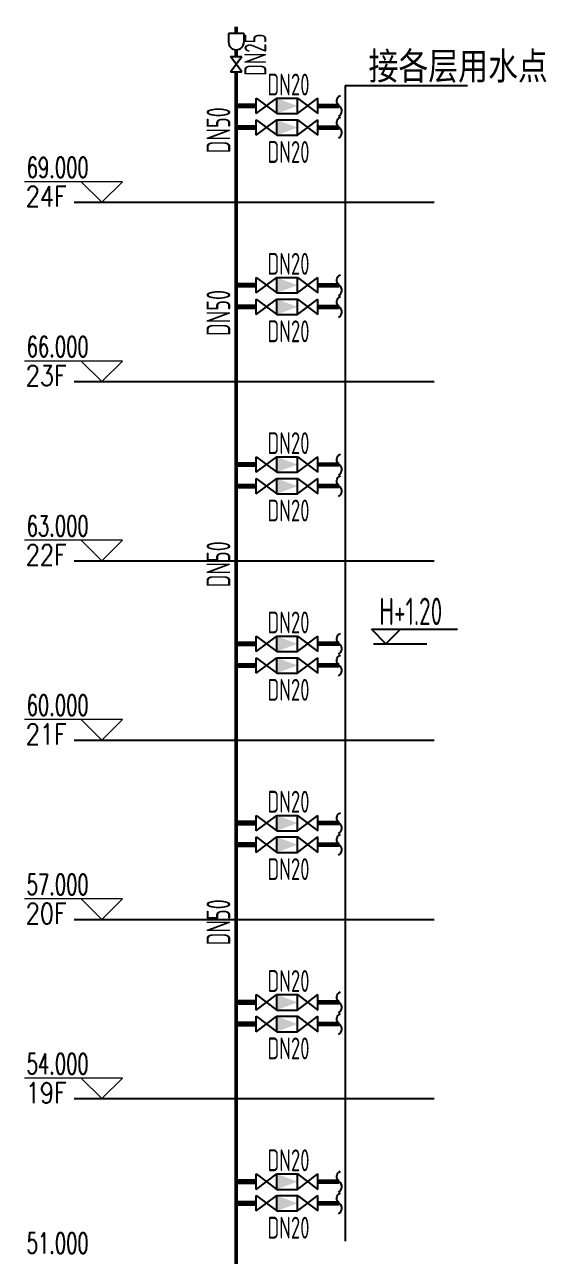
# Model space of a CAD drawing. Header units: millimetres. Extents: x 10779125 to 11142123, y -372083 to -144871.
# Drawn here: x 10908778 to 10914264, y -301535 to -288574 of the extents above; entities that cross this region are included whole.
import ezdxf
from ezdxf.enums import TextEntityAlignment as Align

# ---------------------------------------------------------------- set-up
doc = ezdxf.new("R2010")
doc.units = ezdxf.units.MM
doc.header["$LTSCALE"] = 1000
doc.header["$MEASUREMENT"] = 0
doc.layers.get('0').update_dxf_attribs({"color": 255, "linetype": 'CONTINUOUS'})
for name, color, linetype in [('_标注', 7, 'CONTINUOUS'), ('JG', 1, 'CONTINUOUS'), ('TWT', 7, 'CONTINUOUS'), ('TWT_TEXT', 7, 'CONTINUOUS'), ('W-OTHERS02', 7, 'CONTINUOUS'), ('WW_PJ', 7, 'CONTINUOUS'), ('喷淋', 6, 'CONTINUOUS'), ('消防', 3, 'CONTINUOUS')]:
    doc.layers.add(name, color=color, linetype=linetype)
doc.layers.add('TWT_ELEV', color=3, linetype='CONTINUOUS', lineweight=15)
doc.styles.add('_TWT_DIM', font='SIMPLEX', dxfattribs={"width": 0.8, "height": 3.5, "bigfont": 'HZTXT'})
doc.styles.add('_TWT_DIM_ELE', font='SIMPLEX', dxfattribs={"width": 0.8, "height": 3.5, "bigfont": 'HZTXT'})
doc.styles.add('gps_hz', font='tssdeng.shx', dxfattribs={"width": 0.7, "bigfont": 'tssdchn.shx'})
doc.styles.get("Standard").update_dxf_attribs({"font": 'symbol.ttf'})

# ---------------------------------------------------------------- blocks, each defined once
blk = doc.blocks.new('$DGFH')
blk.add_lwpolyline([(0.07, -1.01, -0.575183), (0, 0, 0.604745), (-0.11, 1.01, 16.924828)], format="xyb")

msp = doc.modelspace()

# ---------------------------------------------------------------- linework, layer by layer
for p, q in [((10912148.2, -289217.1), (10913433.4, -289217.1)), ((10912148.2, -289217.1), (10912148.2, -301385.1)), ((10912445.6, -295094.5), (10913007.2, -295094.5))]:
    msp.add_line(p, q)
at = {"layer": 'JG'}
for points, const_width in [([(10911002.3, -288669.2), (10911002.3, -288594.4)], 40.1), ([(10911002.3, -288910), (10911002.3, -288838.3)], 40.1), ([(10911002.3, -289070.6), (10911002.3, -333249.1)], 40.1), ([(10910999.8, -289430.5), (10911212.1, -289430.5)], 54.2), ([(10911862.3, -289430.5), (10912086.3, -289430.5)], 48.8), ([(10910999.8, -289658.5), (10911212.1, -289658.5)], 54.2), ([(10911862.3, -289658.5), (10912086.3, -289658.5)], 48.8), ([(10910999.8, -291318.5), (10911212.1, -291318.5)], 54.2), ([(10911862.3, -291318.5), (10912086.3, -291318.5)], 48.8), ([(10910999.8, -291546.5), (10911212.1, -291546.5)], 54.2), ([(10911862.3, -291546.5), (10912086.3, -291546.5)], 48.8), ([(10910999.8, -293206.5), (10911212.1, -293206.5)], 54.2), ([(10911862.3, -293206.5), (10912086.3, -293206.5)], 48.8), ([(10910999.8, -293434.5), (10911212.1, -293434.5)], 54.2), ([(10911862.3, -293434.5), (10912086.3, -293434.5)], 48.8), ([(10910999.8, -295094.5), (10911212.1, -295094.5)], 54.2), ([(10911862.3, -295094.5), (10912086.3, -295094.5)], 48.8), ([(10910999.8, -295322.5), (10911212.1, -295322.5)], 54.2), ([(10911862.3, -295322.5), (10912086.3, -295322.5)], 48.8), ([(10910999.8, -296982.5), (10911212.1, -296982.5)], 54.2), ([(10911862.3, -296982.5), (10912086.3, -296982.5)], 48.8), ([(10910999.8, -297210.5), (10911212.1, -297210.5)], 54.2), ([(10911862.3, -297210.5), (10912086.3, -297210.5)], 48.8), ([(10910999.8, -298870.5), (10911212.1, -298870.5)], 54.2), ([(10911862.3, -298870.5), (10912086.3, -298870.5)], 48.8), ([(10910999.8, -299098.5), (10911212.1, -299098.5)], 54.2), ([(10911862.3, -299098.5), (10912086.3, -299098.5)], 48.8), ([(10910999.8, -300758.5), (10911212.1, -300758.5)], 54.2), ([(10911862.3, -300758.5), (10912086.3, -300758.5)], 48.8), ([(10910999.8, -300986.5), (10911212.1, -300986.5)], 54.2), ([(10911862.3, -300986.5), (10912086.3, -300986.5)], 48.8)]:
    msp.add_lwpolyline(points, dxfattribs=dict(at, const_width=const_width))
at = {"layer": 'TWT', "color": 8}
for p, q in [((10909298.9, -290444.8), (10913085.4, -290444.8)), ((10909298.9, -292332.8), (10913085.4, -292332.8)), ((10909298.9, -294220.8), (10913085.4, -294220.8)), ((10909298.9, -296108.8), (10913085.4, -296108.8)), ((10909298.9, -297996.8), (10913085.4, -297996.8)), ((10909298.9, -299884.8), (10913085.4, -299884.8))]:
    msp.add_line(p, q, dxfattribs=at)
at = {"layer": 'TWT_ELEV'}
for p, q in [((10909805.2, -290228.8), (10908777.6, -290228.8)), ((10909589.2, -290444.8), (10909373.2, -290228.8)), ((10909589.2, -290444.8), (10909805.2, -290228.8)), ((10909805.2, -292116.8), (10908777.6, -292116.8)), ((10909589.2, -292332.8), (10909373.2, -292116.8)), ((10909589.2, -292332.8), (10909805.2, -292116.8)), ((10909805.2, -294004.8), (10908777.6, -294004.8)), ((10909589.2, -294220.8), (10909373.2, -294004.8)), ((10909589.2, -294220.8), (10909805.2, -294004.8)), ((10909805.2, -295892.8), (10908777.6, -295892.8)), ((10909589.2, -296108.8), (10909373.2, -295892.8)), ((10909589.2, -296108.8), (10909805.2, -295892.8)), ((10909805.2, -297780.8), (10908777.6, -297780.8)), ((10909589.2, -297996.8), (10909373.2, -297780.8)), ((10909589.2, -297996.8), (10909805.2, -297780.8)), ((10909805.2, -299668.8), (10908777.6, -299668.8)), ((10909589.2, -299884.8), (10909373.2, -299668.8)), ((10909589.2, -299884.8), (10909805.2, -299668.8))]:
    msp.add_line(p, q, dxfattribs=at)
at = {"layer": 'W-OTHERS02', "color": 0}
for p, q in [((10912577.7, -295094.5), (10912425, -294941.7)), ((10912425, -294941.7), (10913312.6, -294941.7)), ((10912577.7, -295094.5), (10912425, -294941.7)), ((10912425, -294941.7), (10913330.2, -294941.7)), ((10912577.7, -295094.5), (10912730.5, -294941.7)), ((10912577.7, -295094.5), (10912730.5, -294941.7))]:
    msp.add_line(p, q, dxfattribs=at)
at = {"layer": '喷淋'}
for p, q in [((10911062.5, -289070.6), (10910942.1, -288910)), ((10910942.1, -289070.6), (10911062.5, -288910)), ((10910942.1, -288910), (10911062.5, -288910)), ((10910942.1, -289070.6), (10911062.5, -289070.6)), ((10911212.1, -289511.8), (10911212.1, -289349.2)), ((10911212.1, -289511.8), (10911428.8, -289349.2)), ((10911212.1, -289349.2), (10911428.8, -289511.8)), ((10911428.8, -289349.2), (10911645.6, -289349.2)), ((10911428.8, -289511.8), (10911428.8, -289349.2)), ((10911428.8, -289511.8), (10911428.8, -289349.2)), ((10911428.8, -289511.8), (10911428.8, -289349.2)), ((10911428.8, -289511.8), (10911428.8, -289349.2)), ((10911428.8, -289511.8), (10911428.8, -289349.2)), ((10911428.8, -289511.8), (10911428.8, -289349.2)), ((10911428.8, -289511.8), (10911428.8, -289349.2)), ((10911428.8, -289511.8), (10911428.8, -289349.2)), ((10911428.8, -289511.8), (10911428.8, -289349.2)), ((10911645.6, -289511.8), (10911645.6, -289349.2)), ((10911645.6, -289511.8), (10911645.6, -289349.2)), ((10911645.6, -289511.8), (10911862.3, -289349.2)), ((10911645.6, -289349.2), (10911862.3, -289511.8)), ((10911862.3, -289511.8), (10911862.3, -289349.2)), ((10911862.3, -289511.8), (10911862.3, -289349.2)), ((10911862.3, -289511.8), (10911862.3, -289349.2)), ((10911862.3, -289511.8), (10911862.3, -289349.2)), ((10911862.3, -289511.8), (10911862.3, -289349.2)), ((10911862.3, -289511.8), (10911862.3, -289349.2)), ((10911862.3, -289511.8), (10911862.3, -289349.2)), ((10911862.3, -289511.8), (10911862.3, -289349.2)), ((10911862.3, -289511.8), (10911862.3, -289349.2)), ((10911428.8, -289511.8), (10911645.6, -289511.8)), ((10911212.1, -289739.7), (10911212.1, -289577.2)), ((10911212.1, -289739.7), (10911428.8, -289577.2)), ((10911212.1, -289577.2), (10911428.8, -289739.7)), ((10911428.8, -289577.2), (10911645.6, -289577.2)), ((10911428.8, -289739.7), (10911428.8, -289577.2)), ((10911428.8, -289739.7), (10911428.8, -289577.2)), ((10911428.8, -289739.7), (10911428.8, -289577.2)), ((10911428.8, -289739.7), (10911428.8, -289577.2)), ((10911428.8, -289739.7), (10911428.8, -289577.2)), ((10911428.8, -289739.7), (10911428.8, -289577.2)), ((10911428.8, -289739.7), (10911428.8, -289577.2)), ((10911428.8, -289739.7), (10911428.8, -289577.2)), ((10911428.8, -289739.7), (10911428.8, -289577.2)), ((10911645.6, -289739.7), (10911645.6, -289577.2)), ((10911645.6, -289739.7), (10911645.6, -289577.2)), ((10911645.6, -289739.7), (10911862.3, -289577.2)), ((10911645.6, -289577.2), (10911862.3, -289739.7)), ((10911862.3, -289739.7), (10911862.3, -289577.2)), ((10911862.3, -289739.7), (10911862.3, -289577.2)), ((10911862.3, -289739.7), (10911862.3, -289577.2)), ((10911862.3, -289739.7), (10911862.3, -289577.2)), ((10911862.3, -289739.7), (10911862.3, -289577.2)), ((10911862.3, -289739.7), (10911862.3, -289577.2)), ((10911862.3, -289739.7), (10911862.3, -289577.2)), ((10911862.3, -289739.7), (10911862.3, -289577.2)), ((10911862.3, -289739.7), (10911862.3, -289577.2)), ((10911428.8, -289739.7), (10911645.6, -289739.7)), ((10911212.1, -291399.8), (10911212.1, -291237.2)), ((10911212.1, -291399.8), (10911428.8, -291237.2)), ((10911212.1, -291237.2), (10911428.8, -291399.8)), ((10911428.8, -291237.2), (10911645.6, -291237.2)), ((10911428.8, -291399.8), (10911428.8, -291237.2)), ((10911428.8, -291399.8), (10911428.8, -291237.2)), ((10911428.8, -291399.8), (10911428.8, -291237.2)), ((10911428.8, -291399.8), (10911428.8, -291237.2)), ((10911428.8, -291399.8), (10911428.8, -291237.2)), ((10911428.8, -291399.8), (10911428.8, -291237.2)), ((10911428.8, -291399.8), (10911428.8, -291237.2)), ((10911428.8, -291399.8), (10911428.8, -291237.2)), ((10911428.8, -291399.8), (10911428.8, -291237.2)), ((10911645.6, -291399.8), (10911645.6, -291237.2)), ((10911645.6, -291399.8), (10911645.6, -291237.2)), ((10911645.6, -291399.8), (10911862.3, -291237.2)), ((10911645.6, -291237.2), (10911862.3, -291399.8)), ((10911862.3, -291399.8), (10911862.3, -291237.2)), ((10911862.3, -291399.8), (10911862.3, -291237.2)), ((10911862.3, -291399.8), (10911862.3, -291237.2)), ((10911862.3, -291399.8), (10911862.3, -291237.2)), ((10911862.3, -291399.8), (10911862.3, -291237.2)), ((10911862.3, -291399.8), (10911862.3, -291237.2)), ((10911862.3, -291399.8), (10911862.3, -291237.2)), ((10911862.3, -291399.8), (10911862.3, -291237.2)), ((10911862.3, -291399.8), (10911862.3, -291237.2)), ((10911212.1, -291627.7), (10911212.1, -291465.2)), ((10911212.1, -291627.7), (10911428.8, -291465.2)), ((10911212.1, -291465.2), (10911428.8, -291627.7)), ((10911428.8, -291399.8), (10911645.6, -291399.8)), ((10911428.8, -291465.2), (10911645.6, -291465.2)), ((10911428.8, -291627.7), (10911428.8, -291465.2)), ((10911428.8, -291627.7), (10911428.8, -291465.2)), ((10911428.8, -291627.7), (10911428.8, -291465.2)), ((10911428.8, -291627.7), (10911428.8, -291465.2)), ((10911428.8, -291627.7), (10911428.8, -291465.2)), ((10911428.8, -291627.7), (10911428.8, -291465.2)), ((10911428.8, -291627.7), (10911428.8, -291465.2)), ((10911428.8, -291627.7), (10911428.8, -291465.2)), ((10911428.8, -291627.7), (10911428.8, -291465.2)), ((10911645.6, -291627.7), (10911645.6, -291465.2)), ((10911645.6, -291627.7), (10911645.6, -291465.2)), ((10911645.6, -291627.7), (10911862.3, -291465.2)), ((10911645.6, -291465.2), (10911862.3, -291627.7)), ((10911862.3, -291627.7), (10911862.3, -291465.2)), ((10911862.3, -291627.7), (10911862.3, -291465.2)), ((10911862.3, -291627.7), (10911862.3, -291465.2)), ((10911862.3, -291627.7), (10911862.3, -291465.2)), ((10911862.3, -291627.7), (10911862.3, -291465.2)), ((10911862.3, -291627.7), (10911862.3, -291465.2)), ((10911862.3, -291627.7), (10911862.3, -291465.2)), ((10911862.3, -291627.7), (10911862.3, -291465.2)), ((10911862.3, -291627.7), (10911862.3, -291465.2)), ((10911428.8, -291627.7), (10911645.6, -291627.7)), ((10911212.1, -293287.8), (10911212.1, -293125.2)), ((10911212.1, -293287.8), (10911428.8, -293125.2)), ((10911212.1, -293125.2), (10911428.8, -293287.8)), ((10911428.8, -293125.2), (10911645.6, -293125.2)), ((10911428.8, -293287.8), (10911428.8, -293125.2)), ((10911428.8, -293287.8), (10911428.8, -293125.2)), ((10911428.8, -293287.8), (10911428.8, -293125.2)), ((10911428.8, -293287.8), (10911428.8, -293125.2)), ((10911428.8, -293287.8), (10911428.8, -293125.2)), ((10911428.8, -293287.8), (10911428.8, -293125.2)), ((10911428.8, -293287.8), (10911428.8, -293125.2)), ((10911428.8, -293287.8), (10911428.8, -293125.2)), ((10911428.8, -293287.8), (10911428.8, -293125.2)), ((10911645.6, -293287.8), (10911645.6, -293125.2)), ((10911645.6, -293287.8), (10911645.6, -293125.2)), ((10911645.6, -293287.8), (10911862.3, -293125.2)), ((10911645.6, -293125.2), (10911862.3, -293287.8)), ((10911862.3, -293287.8), (10911862.3, -293125.2)), ((10911862.3, -293287.8), (10911862.3, -293125.2)), ((10911862.3, -293287.8), (10911862.3, -293125.2)), ((10911862.3, -293287.8), (10911862.3, -293125.2)), ((10911862.3, -293287.8), (10911862.3, -293125.2)), ((10911862.3, -293287.8), (10911862.3, -293125.2)), ((10911862.3, -293287.8), (10911862.3, -293125.2)), ((10911862.3, -293287.8), (10911862.3, -293125.2)), ((10911862.3, -293287.8), (10911862.3, -293125.2)), ((10911428.8, -293287.8), (10911645.6, -293287.8)), ((10911212.1, -293515.7), (10911212.1, -293353.2)), ((10911212.1, -293515.7), (10911428.8, -293353.2)), ((10911212.1, -293353.2), (10911428.8, -293515.7)), ((10911428.8, -293353.2), (10911645.6, -293353.2)), ((10911428.8, -293515.7), (10911428.8, -293353.2)), ((10911428.8, -293515.7), (10911428.8, -293353.2)), ((10911428.8, -293515.7), (10911428.8, -293353.2)), ((10911428.8, -293515.7), (10911428.8, -293353.2)), ((10911428.8, -293515.7), (10911428.8, -293353.2)), ((10911428.8, -293515.7), (10911428.8, -293353.2)), ((10911428.8, -293515.7), (10911428.8, -293353.2)), ((10911428.8, -293515.7), (10911428.8, -293353.2)), ((10911428.8, -293515.7), (10911428.8, -293353.2)), ((10911645.6, -293515.7), (10911645.6, -293353.2)), ((10911645.6, -293515.7), (10911645.6, -293353.2)), ((10911645.6, -293515.7), (10911862.3, -293353.2)), ((10911645.6, -293353.2), (10911862.3, -293515.7)), ((10911862.3, -293515.7), (10911862.3, -293353.2)), ((10911862.3, -293515.7), (10911862.3, -293353.2)), ((10911862.3, -293515.7), (10911862.3, -293353.2)), ((10911862.3, -293515.7), (10911862.3, -293353.2)), ((10911862.3, -293515.7), (10911862.3, -293353.2)), ((10911862.3, -293515.7), (10911862.3, -293353.2)), ((10911862.3, -293515.7), (10911862.3, -293353.2)), ((10911862.3, -293515.7), (10911862.3, -293353.2)), ((10911862.3, -293515.7), (10911862.3, -293353.2)), ((10911428.8, -293515.7), (10911645.6, -293515.7)), ((10911212.1, -295175.8), (10911212.1, -295013.2)), ((10911212.1, -295175.8), (10911428.8, -295013.2)), ((10911212.1, -295013.2), (10911428.8, -295175.8)), ((10911428.8, -295013.2), (10911645.6, -295013.2)), ((10911428.8, -295175.8), (10911428.8, -295013.2)), ((10911428.8, -295175.8), (10911428.8, -295013.2)), ((10911428.8, -295175.8), (10911428.8, -295013.2)), ((10911428.8, -295175.8), (10911428.8, -295013.2)), ((10911428.8, -295175.8), (10911428.8, -295013.2)), ((10911428.8, -295175.8), (10911428.8, -295013.2)), ((10911428.8, -295175.8), (10911428.8, -295013.2)), ((10911428.8, -295175.8), (10911428.8, -295013.2)), ((10911428.8, -295175.8), (10911428.8, -295013.2)), ((10911645.6, -295175.8), (10911645.6, -295013.2)), ((10911645.6, -295175.8), (10911645.6, -295013.2)), ((10911645.6, -295175.8), (10911862.3, -295013.2)), ((10911645.6, -295013.2), (10911862.3, -295175.8)), ((10911862.3, -295175.8), (10911862.3, -295013.2)), ((10911862.3, -295175.8), (10911862.3, -295013.2)), ((10911862.3, -295175.8), (10911862.3, -295013.2)), ((10911862.3, -295175.8), (10911862.3, -295013.2)), ((10911862.3, -295175.8), (10911862.3, -295013.2)), ((10911862.3, -295175.8), (10911862.3, -295013.2)), ((10911862.3, -295175.8), (10911862.3, -295013.2)), ((10911862.3, -295175.8), (10911862.3, -295013.2)), ((10911862.3, -295175.8), (10911862.3, -295013.2)), ((10911212.1, -295403.7), (10911212.1, -295241.2)), ((10911212.1, -295403.7), (10911428.8, -295241.2)), ((10911212.1, -295241.2), (10911428.8, -295403.7)), ((10911428.8, -295175.8), (10911645.6, -295175.8)), ((10911428.8, -295241.2), (10911645.6, -295241.2)), ((10911428.8, -295403.7), (10911428.8, -295241.2)), ((10911428.8, -295403.7), (10911428.8, -295241.2)), ((10911428.8, -295403.7), (10911428.8, -295241.2)), ((10911428.8, -295403.7), (10911428.8, -295241.2)), ((10911428.8, -295403.7), (10911428.8, -295241.2)), ((10911428.8, -295403.7), (10911428.8, -295241.2)), ((10911428.8, -295403.7), (10911428.8, -295241.2)), ((10911428.8, -295403.7), (10911428.8, -295241.2)), ((10911428.8, -295403.7), (10911428.8, -295241.2)), ((10911645.6, -295403.7), (10911645.6, -295241.2)), ((10911645.6, -295403.7), (10911645.6, -295241.2)), ((10911645.6, -295403.7), (10911862.3, -295241.2)), ((10911645.6, -295241.2), (10911862.3, -295403.7)), ((10911862.3, -295403.7), (10911862.3, -295241.2)), ((10911862.3, -295403.7), (10911862.3, -295241.2)), ((10911862.3, -295403.7), (10911862.3, -295241.2)), ((10911862.3, -295403.7), (10911862.3, -295241.2)), ((10911862.3, -295403.7), (10911862.3, -295241.2)), ((10911862.3, -295403.7), (10911862.3, -295241.2)), ((10911862.3, -295403.7), (10911862.3, -295241.2)), ((10911862.3, -295403.7), (10911862.3, -295241.2)), ((10911862.3, -295403.7), (10911862.3, -295241.2)), ((10911428.8, -295403.7), (10911645.6, -295403.7)), ((10911212.1, -297063.8), (10911212.1, -296901.2)), ((10911212.1, -297063.8), (10911428.8, -296901.2)), ((10911212.1, -296901.2), (10911428.8, -297063.8)), ((10911428.8, -296901.2), (10911645.6, -296901.2)), ((10911428.8, -297063.8), (10911428.8, -296901.2)), ((10911428.8, -297063.8), (10911428.8, -296901.2)), ((10911428.8, -297063.8), (10911428.8, -296901.2)), ((10911428.8, -297063.8), (10911428.8, -296901.2)), ((10911428.8, -297063.8), (10911428.8, -296901.2)), ((10911428.8, -297063.8), (10911428.8, -296901.2)), ((10911428.8, -297063.8), (10911428.8, -296901.2)), ((10911428.8, -297063.8), (10911428.8, -296901.2)), ((10911428.8, -297063.8), (10911428.8, -296901.2)), ((10911645.6, -297063.8), (10911645.6, -296901.2)), ((10911645.6, -297063.8), (10911645.6, -296901.2)), ((10911645.6, -297063.8), (10911862.3, -296901.2)), ((10911645.6, -296901.2), (10911862.3, -297063.8)), ((10911862.3, -297063.8), (10911862.3, -296901.2)), ((10911862.3, -297063.8), (10911862.3, -296901.2)), ((10911862.3, -297063.8), (10911862.3, -296901.2)), ((10911862.3, -297063.8), (10911862.3, -296901.2)), ((10911862.3, -297063.8), (10911862.3, -296901.2)), ((10911862.3, -297063.8), (10911862.3, -296901.2)), ((10911862.3, -297063.8), (10911862.3, -296901.2)), ((10911862.3, -297063.8), (10911862.3, -296901.2)), ((10911862.3, -297063.8), (10911862.3, -296901.2)), ((10911212.1, -297291.7), (10911212.1, -297129.2)), ((10911212.1, -297291.7), (10911428.8, -297129.2)), ((10911212.1, -297129.2), (10911428.8, -297291.7)), ((10911428.8, -297063.8), (10911645.6, -297063.8)), ((10911428.8, -297129.2), (10911645.6, -297129.2)), ((10911428.8, -297291.7), (10911428.8, -297129.2)), ((10911428.8, -297291.7), (10911428.8, -297129.2)), ((10911428.8, -297291.7), (10911428.8, -297129.2)), ((10911428.8, -297291.7), (10911428.8, -297129.2)), ((10911428.8, -297291.7), (10911428.8, -297129.2)), ((10911428.8, -297291.7), (10911428.8, -297129.2)), ((10911428.8, -297291.7), (10911428.8, -297129.2)), ((10911428.8, -297291.7), (10911428.8, -297129.2)), ((10911428.8, -297291.7), (10911428.8, -297129.2)), ((10911645.6, -297291.7), (10911645.6, -297129.2)), ((10911645.6, -297291.7), (10911645.6, -297129.2)), ((10911645.6, -297291.7), (10911862.3, -297129.2)), ((10911645.6, -297129.2), (10911862.3, -297291.7)), ((10911862.3, -297291.7), (10911862.3, -297129.2)), ((10911862.3, -297291.7), (10911862.3, -297129.2)), ((10911862.3, -297291.7), (10911862.3, -297129.2)), ((10911862.3, -297291.7), (10911862.3, -297129.2)), ((10911862.3, -297291.7), (10911862.3, -297129.2)), ((10911862.3, -297291.7), (10911862.3, -297129.2)), ((10911862.3, -297291.7), (10911862.3, -297129.2)), ((10911862.3, -297291.7), (10911862.3, -297129.2)), ((10911862.3, -297291.7), (10911862.3, -297129.2)), ((10911428.8, -297291.7), (10911645.6, -297291.7)), ((10911212.1, -298951.8), (10911212.1, -298789.2)), ((10911212.1, -298951.8), (10911428.8, -298789.2)), ((10911212.1, -298789.2), (10911428.8, -298951.8)), ((10911428.8, -298789.2), (10911645.6, -298789.2)), ((10911428.8, -298951.8), (10911428.8, -298789.2)), ((10911428.8, -298951.8), (10911428.8, -298789.2)), ((10911428.8, -298951.8), (10911428.8, -298789.2)), ((10911428.8, -298951.8), (10911428.8, -298789.2)), ((10911428.8, -298951.8), (10911428.8, -298789.2)), ((10911428.8, -298951.8), (10911428.8, -298789.2)), ((10911428.8, -298951.8), (10911428.8, -298789.2)), ((10911428.8, -298951.8), (10911428.8, -298789.2)), ((10911428.8, -298951.8), (10911428.8, -298789.2)), ((10911645.6, -298951.8), (10911645.6, -298789.2)), ((10911645.6, -298951.8), (10911645.6, -298789.2)), ((10911645.6, -298951.8), (10911862.3, -298789.2)), ((10911645.6, -298789.2), (10911862.3, -298951.8)), ((10911862.3, -298951.8), (10911862.3, -298789.2)), ((10911862.3, -298951.8), (10911862.3, -298789.2)), ((10911862.3, -298951.8), (10911862.3, -298789.2)), ((10911862.3, -298951.8), (10911862.3, -298789.2)), ((10911862.3, -298951.8), (10911862.3, -298789.2)), ((10911862.3, -298951.8), (10911862.3, -298789.2)), ((10911862.3, -298951.8), (10911862.3, -298789.2)), ((10911862.3, -298951.8), (10911862.3, -298789.2)), ((10911862.3, -298951.8), (10911862.3, -298789.2)), ((10911428.8, -298951.8), (10911645.6, -298951.8)), ((10911212.1, -299179.7), (10911212.1, -299017.2)), ((10911212.1, -299179.7), (10911428.8, -299017.2)), ((10911212.1, -299017.2), (10911428.8, -299179.7)), ((10911428.8, -299017.2), (10911645.6, -299017.2)), ((10911428.8, -299179.7), (10911428.8, -299017.2)), ((10911428.8, -299179.7), (10911428.8, -299017.2)), ((10911428.8, -299179.7), (10911428.8, -299017.2)), ((10911428.8, -299179.7), (10911428.8, -299017.2)), ((10911428.8, -299179.7), (10911428.8, -299017.2)), ((10911428.8, -299179.7), (10911428.8, -299017.2)), ((10911428.8, -299179.7), (10911428.8, -299017.2)), ((10911428.8, -299179.7), (10911428.8, -299017.2)), ((10911428.8, -299179.7), (10911428.8, -299017.2)), ((10911645.6, -299179.7), (10911645.6, -299017.2)), ((10911645.6, -299179.7), (10911645.6, -299017.2)), ((10911645.6, -299179.7), (10911862.3, -299017.2)), ((10911645.6, -299017.2), (10911862.3, -299179.7)), ((10911862.3, -299179.7), (10911862.3, -299017.2)), ((10911862.3, -299179.7), (10911862.3, -299017.2)), ((10911862.3, -299179.7), (10911862.3, -299017.2)), ((10911862.3, -299179.7), (10911862.3, -299017.2)), ((10911862.3, -299179.7), (10911862.3, -299017.2)), ((10911862.3, -299179.7), (10911862.3, -299017.2)), ((10911862.3, -299179.7), (10911862.3, -299017.2)), ((10911862.3, -299179.7), (10911862.3, -299017.2)), ((10911862.3, -299179.7), (10911862.3, -299017.2)), ((10911428.8, -299179.7), (10911645.6, -299179.7)), ((10911212.1, -300839.8), (10911212.1, -300677.2)), ((10911212.1, -300839.8), (10911428.8, -300677.2)), ((10911212.1, -300677.2), (10911428.8, -300839.8)), ((10911428.8, -300677.2), (10911645.6, -300677.2)), ((10911428.8, -300839.8), (10911428.8, -300677.2)), ((10911428.8, -300839.8), (10911428.8, -300677.2)), ((10911428.8, -300839.8), (10911428.8, -300677.2)), ((10911428.8, -300839.8), (10911428.8, -300677.2)), ((10911428.8, -300839.8), (10911428.8, -300677.2)), ((10911428.8, -300839.8), (10911428.8, -300677.2)), ((10911428.8, -300839.8), (10911428.8, -300677.2)), ((10911428.8, -300839.8), (10911428.8, -300677.2)), ((10911428.8, -300839.8), (10911428.8, -300677.2)), ((10911645.6, -300839.8), (10911645.6, -300677.2)), ((10911645.6, -300839.8), (10911645.6, -300677.2)), ((10911645.6, -300839.8), (10911862.3, -300677.2)), ((10911645.6, -300677.2), (10911862.3, -300839.8)), ((10911862.3, -300839.8), (10911862.3, -300677.2)), ((10911862.3, -300839.8), (10911862.3, -300677.2)), ((10911862.3, -300839.8), (10911862.3, -300677.2)), ((10911862.3, -300839.8), (10911862.3, -300677.2)), ((10911862.3, -300839.8), (10911862.3, -300677.2)), ((10911862.3, -300839.8), (10911862.3, -300677.2)), ((10911862.3, -300839.8), (10911862.3, -300677.2)), ((10911862.3, -300839.8), (10911862.3, -300677.2)), ((10911862.3, -300839.8), (10911862.3, -300677.2)), ((10911212.1, -301067.7), (10911212.1, -300905.2)), ((10911212.1, -301067.7), (10911428.8, -300905.2)), ((10911212.1, -300905.2), (10911428.8, -301067.7)), ((10911428.8, -300839.8), (10911645.6, -300839.8)), ((10911428.8, -300905.2), (10911645.6, -300905.2)), ((10911428.8, -301067.7), (10911428.8, -300905.2)), ((10911428.8, -301067.7), (10911428.8, -300905.2)), ((10911428.8, -301067.7), (10911428.8, -300905.2)), ((10911428.8, -301067.7), (10911428.8, -300905.2)), ((10911428.8, -301067.7), (10911428.8, -300905.2)), ((10911428.8, -301067.7), (10911428.8, -300905.2)), ((10911428.8, -301067.7), (10911428.8, -300905.2)), ((10911428.8, -301067.7), (10911428.8, -300905.2)), ((10911428.8, -301067.7), (10911428.8, -300905.2)), ((10911645.6, -301067.7), (10911645.6, -300905.2)), ((10911645.6, -301067.7), (10911645.6, -300905.2)), ((10911645.6, -301067.7), (10911862.3, -300905.2)), ((10911645.6, -300905.2), (10911862.3, -301067.7)), ((10911862.3, -301067.7), (10911862.3, -300905.2)), ((10911862.3, -301067.7), (10911862.3, -300905.2)), ((10911862.3, -301067.7), (10911862.3, -300905.2)), ((10911862.3, -301067.7), (10911862.3, -300905.2)), ((10911862.3, -301067.7), (10911862.3, -300905.2)), ((10911862.3, -301067.7), (10911862.3, -300905.2)), ((10911862.3, -301067.7), (10911862.3, -300905.2)), ((10911862.3, -301067.7), (10911862.3, -300905.2)), ((10911862.3, -301067.7), (10911862.3, -300905.2)), ((10911428.8, -301067.7), (10911645.6, -301067.7))]:
    msp.add_line(p, q, dxfattribs=at)
for points in [[(10911428.8, -289349.2), (10911645.6, -289430.5), (10911428.8, -289511.8)], [(10911428.8, -289577.2), (10911645.6, -289658.5), (10911428.8, -289739.7)], [(10911428.8, -291237.2), (10911645.6, -291318.5), (10911428.8, -291399.8)], [(10911428.8, -291465.2), (10911645.6, -291546.5), (10911428.8, -291627.7)], [(10911428.8, -293125.2), (10911645.6, -293206.5), (10911428.8, -293287.8)], [(10911428.8, -293353.2), (10911645.6, -293434.5), (10911428.8, -293515.7)], [(10911428.8, -295013.2), (10911645.6, -295094.5), (10911428.8, -295175.8)], [(10911428.8, -295241.2), (10911645.6, -295322.5), (10911428.8, -295403.7)], [(10911428.8, -296901.2), (10911645.6, -296982.5), (10911428.8, -297063.8)], [(10911428.8, -297129.2), (10911645.6, -297210.5), (10911428.8, -297291.7)], [(10911428.8, -298789.2), (10911645.6, -298870.5), (10911428.8, -298951.8)], [(10911428.8, -299017.2), (10911645.6, -299098.5), (10911428.8, -299179.7)], [(10911428.8, -300677.2), (10911645.6, -300758.5), (10911428.8, -300839.8)], [(10911428.8, -300905.2), (10911645.6, -300986.5), (10911428.8, -301067.7)]]:
    msp.add_solid(points, dxfattribs=at)
at = {"layer": '消防'}
for p, q in [((10911082.5, -288669.2), (10910922, -288669.2)), ((10910922, -288669.2), (10910922, -288758)), ((10911082.5, -288669.2), (10911082.5, -288758))]:
    msp.add_line(p, q, dxfattribs=at)
msp.add_arc((10911002.3, -288758), 80.3, 180, 0, dxfattribs=at)

# ---------------------------------------------------------------- block references
at = {"layer": 'WW_PJ', "xscale": -108.3678911998868, "yscale": 108.3678911998868, "zscale": 108.3678911992535}
for p in [(10912086.3, -289430.5), (10912086.3, -289658.5), (10912086.3, -291318.5), (10912086.3, -291546.5), (10912086.3, -293206.5), (10912086.3, -293434.5), (10912086.3, -295094.5), (10912086.3, -295322.5), (10912086.3, -296982.5), (10912086.3, -297210.5), (10912086.3, -298870.5), (10912086.3, -299098.5), (10912086.3, -300758.5), (10912086.3, -300986.5)]:
    msp.add_blockref('$DGFH', p, dxfattribs=at)

# ---------------------------------------------------------------- texts
at = {"width": 0.8}
msp.add_text('接各层用水点', height=288, dxfattribs=at).set_placement((10912394, -289153.5))
at = {"layer": '_标注', "style": 'gps_hz', "width": 0.65}
for s, height, rotation, p in [('DN25', 230, 90, (10911318.5, -289114.4)), ('H+1.20', 288, 0, (10912507.4, -294897.5))]:
    msp.add_text(s, height=height, rotation=rotation, dxfattribs=at).set_placement(p)
for p in [(10911332.6, -289320.7), (10911332.6, -290030.5), (10911332.6, -291208.7), (10911332.6, -291918.5), (10911332.6, -293096.7), (10911332.6, -293806.5), (10911332.6, -294984.7), (10911332.6, -295694.5), (10911332.6, -296872.7), (10911332.6, -297582.5), (10911332.6, -298760.7), (10911332.6, -299470.5), (10911332.6, -300648.7), (10911332.6, -301358.5)]:
    msp.add_text('DN20', height=230, dxfattribs=at).set_placement(p)
for p in [(10910940.3, -289687.4), (10910940.3, -291611.2), (10910940.3, -294257.3), (10910940.3, -298027.9)]:
    msp.add_text('DN50', height=250, rotation=90, dxfattribs=at).set_placement(p, align=Align.CENTER)
at = {"layer": 'TWT_ELEV', "color": 7, "style": '_TWT_DIM_ELE', "width": 0.64}
for s, p in [('69.000', (10908799.2, -290185.6)), ('66.000', (10908799.2, -292073.6)), ('63.000', (10908799.2, -293961.6)), ('60.000', (10908799.2, -295849.6)), ('57.000', (10908799.2, -297737.6)), ('54.000', (10908799.2, -299625.6)), ('51.000', (10908799.2, -301513.6))]:
    msp.add_text(s, height=216, dxfattribs=at).set_placement(p)
at = {"layer": 'TWT_TEXT', "style": '_TWT_DIM', "width": 0.8}
for s, p in [('24F', (10908789.7, -290490.6)), ('23F', (10908789.7, -292378.6)), ('22F', (10908789.7, -294266.6)), ('21F', (10908789.7, -296154.6)), ('20F', (10908789.7, -298042.6)), ('19F', (10908789.7, -299930.6))]:
    msp.add_text(s, height=216, dxfattribs=at).set_placement(p)

doc.saveas('drawing.dxf')
